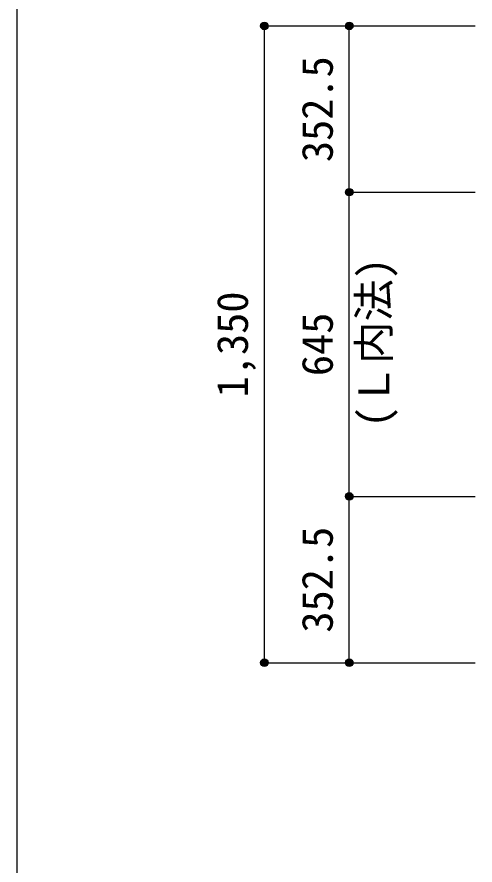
# Model space of a CAD drawing. Units: millimetres at full size, sheet at 1:30. Extents: x -5973 to 5954, y -4195 to 4201.
# Drawn here: x -5973 to -5001, y 1419 to 3217 of the extents above; entities that cross this region are included whole.
import ezdxf
from ezdxf.enums import TextEntityAlignment as Align

# ---------------------------------------------------------------- set-up
doc = ezdxf.new("R2010")
doc.units = ezdxf.units.MM
doc.header["$LTSCALE"] = 30
doc.header["$PDMODE"] = 32
doc.header["$PDSIZE"] = 15
for name, color, linetype in [('0-7_文字', 4, 'Continuous'), ('0-D_寸法', 4, 'Continuous'), ('F-0_枠', 6, 'Continuous')]:
    doc.layers.add(name, color=color, linetype=linetype)
doc.styles.add('ＭＳ ゴシック', font='')
doc.styles.get('ＭＳ ゴシック').set_extended_font_data('MS Gothic')

msp = doc.modelspace()

# ---------------------------------------------------------------- linework, layer by layer
at = {"layer": '0-D_寸法'}
for p, q in [((-5447.84, 1848.3), (-5447.84, 3198.3)), ((-5447.84, 3198.3), (-5267.84, 3198.3)), ((-5267.84, 2845.8), (-5267.84, 3198.3)), ((-5267.84, 3198.3), (-5000.8, 3198.3)), ((-5267.84, 2200.8), (-5267.84, 2845.8)), ((-5267.84, 2845.8), (-5000.8, 2845.8)), ((-5267.84, 1848.3), (-5267.84, 2200.8)), ((-5267.84, 2200.8), (-5000.8, 2200.8)), ((-5447.84, 1848.3), (-5267.84, 1848.3)), ((-5447.84, 1848.3), (-5267.84, 1848.3)), ((-5267.84, 1848.3), (-5000.8, 1848.3)), ((-5267.84, 1848.3), (-5000.8, 1848.3)), ((-5267.84, 1848.3), (-5000.8, 1848.3))]:
    msp.add_line(p, q, dxfattribs=at)
for centre, radius in [((-5447.84, 3198.3), 8), ((-5447.84, 3198.3), 7.2), ((-5447.84, 3198.3), 6.4), ((-5447.84, 3198.3), 5.6), ((-5447.84, 3198.3), 4.8), ((-5447.84, 3198.3), 4), ((-5447.84, 3198.3), 3.2), ((-5447.84, 3198.3), 2.4), ((-5267.84, 3198.3), 8), ((-5267.84, 3198.3), 7.2), ((-5267.84, 3198.3), 6.4), ((-5267.84, 3198.3), 5.6), ((-5267.84, 3198.3), 4.8), ((-5267.84, 3198.3), 4), ((-5267.84, 3198.3), 3.2), ((-5267.84, 3198.3), 2.4), ((-5447.84, 3198.3), 1.6), ((-5447.84, 3198.3), 0.8), ((-5267.84, 3198.3), 1.6), ((-5267.84, 3198.3), 0.8), ((-5267.84, 2845.8), 8), ((-5267.84, 2845.8), 7.2), ((-5267.84, 2845.8), 6.4), ((-5267.84, 2845.8), 5.6), ((-5267.84, 2845.8), 4.8), ((-5267.84, 2845.8), 4), ((-5267.84, 2845.8), 3.2), ((-5267.84, 2845.8), 2.4), ((-5267.84, 2845.8), 1.6), ((-5267.84, 2845.8), 0.8), ((-5267.84, 2200.8), 8), ((-5267.84, 2200.8), 7.2), ((-5267.84, 2200.8), 6.4), ((-5267.84, 2200.8), 5.6), ((-5267.84, 2200.8), 4.8), ((-5267.84, 2200.8), 4), ((-5267.84, 2200.8), 3.2), ((-5267.84, 2200.8), 2.4), ((-5267.84, 2200.8), 1.6), ((-5267.84, 2200.8), 0.8), ((-5447.84, 1848.3), 8), ((-5447.84, 1848.3), 8), ((-5447.84, 1848.3), 7.2), ((-5447.84, 1848.3), 7.2), ((-5447.84, 1848.3), 6.4), ((-5447.84, 1848.3), 6.4), ((-5447.84, 1848.3), 5.6), ((-5447.84, 1848.3), 5.6), ((-5447.84, 1848.3), 4.8), ((-5447.84, 1848.3), 4.8), ((-5447.84, 1848.3), 4), ((-5447.84, 1848.3), 4), ((-5267.84, 1848.3), 8), ((-5267.84, 1848.3), 8), ((-5267.84, 1848.3), 7.2), ((-5267.84, 1848.3), 7.2), ((-5267.84, 1848.3), 6.4), ((-5267.84, 1848.3), 6.4), ((-5267.84, 1848.3), 5.6), ((-5267.84, 1848.3), 5.6), ((-5267.84, 1848.3), 4.8), ((-5267.84, 1848.3), 4.8), ((-5267.84, 1848.3), 4), ((-5267.84, 1848.3), 4), ((-5447.84, 1848.3), 3.2), ((-5447.84, 1848.3), 3.2), ((-5447.84, 1848.3), 2.4), ((-5447.84, 1848.3), 2.4), ((-5447.84, 1848.3), 1.6), ((-5447.84, 1848.3), 1.6), ((-5447.84, 1848.3), 0.8), ((-5447.84, 1848.3), 0.8), ((-5267.84, 1848.3), 3.2), ((-5267.84, 1848.3), 3.2), ((-5267.84, 1848.3), 2.4), ((-5267.84, 1848.3), 2.4), ((-5267.84, 1848.3), 1.6), ((-5267.84, 1848.3), 1.6), ((-5267.84, 1848.3), 0.8), ((-5267.84, 1848.3), 0.8)]:
    msp.add_circle(centre, radius, dxfattribs=at)
at = {"layer": '0-D_寸法', "color": 7}
for p in [(-5447.84, 3198.3), (-5267.84, 3198.3), (-5267.84, 2845.8), (-5267.84, 2200.8), (-5447.84, 1848.3), (-5267.84, 1848.3), (-5267.84, 1848.3)]:
    msp.add_point(p, dxfattribs=at)
at = {"layer": 'F-0_枠'}
msp.add_line((-5972.88, 4201.15), (-5972.88, -4195.24), dxfattribs=at)

# ---------------------------------------------------------------- texts
at = {"layer": '0-7_文字', "style": 'ＭＳ ゴシック'}
msp.add_text('(Ｌ内法)', height=65.98, rotation=90, dxfattribs=at).set_placement((-5162.78, 2346.7), align=Align.BOTTOM_LEFT)
at = {"layer": '0-D_寸法', "style": 'ＭＳ ゴシック'}
for s, p in [('352.5', (-5282.84, 2909.55)), ('1,350', (-5462.84, 2410.8)), ('645', (-5282.84, 2455.8)), ('352.5', (-5282.84, 1912.05))]:
    msp.add_text(s, height=65.98, rotation=90, dxfattribs=at).set_placement(p, align=Align.BOTTOM_LEFT)

doc.saveas('drawing.dxf')
